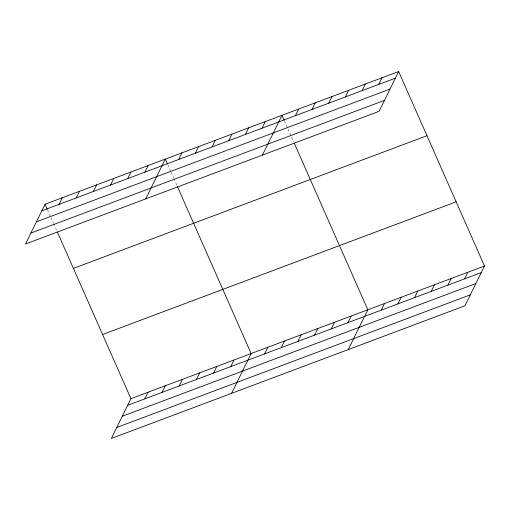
<?xml version="1.0" encoding="UTF-8"?>
<svg xmlns="http://www.w3.org/2000/svg" width="510" height="510" viewBox="0 0 510 510"><rect width="100%" height="100%" fill="white"/><g stroke="black" fill="none" stroke-linecap="round" stroke-linejoin="round"><path stroke-width="0.38" stroke-dasharray="2.55 1.91" d="M284.433 120.908L293.677 141.831M167.758 164.692L170.837 171.666M171.143 172.361L173.61 177.945M173.916 178.64L176.995 185.614M47.538 209.801L50.624 216.775M50.93 217.47L53.391 223.048M53.703 223.75L57.088 231.419"/><path stroke-width="0.76" d="M398.654 71.547L45.078 204.217L25.5 244.003L379.077 111.339L398.654 71.547L484.5 265.997L464.922 305.783L111.346 438.453L130.923 398.661L484.5 265.997M59.001 204.389L62.252 197.772M76.175 197.944L79.426 191.333M93.343 191.499L96.6 184.888M110.517 185.053L113.775 178.443M127.691 178.608L130.949 171.998M144.865 172.163L148.117 165.552M145.713 198.9L165.291 159.114L167.446 163.99M178.71 159.471L181.962 152.853M195.375 153.21L198.632 146.6M212.045 146.957L215.297 140.346M228.716 140.703L231.967 134.092M245.38 134.449L248.638 127.838M262.051 128.195L265.302 121.584M262.395 155.116L281.973 115.33L284.127 120.213M144.846 398.833L148.098 392.222M295.386 115.687L298.643 109.076M162.021 392.388L165.272 385.777M312.056 109.433L315.308 102.822M179.195 385.942L182.446 379.332M328.727 103.179L331.978 96.568M196.369 379.497L199.62 372.886M345.391 96.925L348.649 90.315M213.543 373.052L216.795 366.441M362.062 90.672L365.313 84.061M230.711 366.613L233.969 360.003M378.732 84.418L381.984 77.8M231.565 393.344L251.143 353.558L177.302 186.309M264.556 353.914L267.807 347.304M281.227 347.661L284.478 341.05M297.891 341.407L301.149 334.789M314.562 335.147L317.813 328.536M331.232 328.893L334.483 322.282M347.897 322.639L351.154 316.028M348.241 349.56L367.818 309.774L294.289 143.227M381.238 310.131L384.489 303.52M397.902 303.877L401.16 297.266M414.573 297.623L417.824 291.012M431.243 291.369L434.494 284.758M447.907 285.115L451.165 278.505M464.578 278.862L467.829 272.251M41.826 210.828L395.397 78.157M36.439 221.78L390.01 89.11M30.887 233.057L384.464 100.387M73.408 268.387L426.985 135.717M102.599 334.496L456.169 201.826M127.672 405.278L481.249 272.608M122.285 416.224L475.862 283.554M116.733 427.501L470.309 294.831M45.078 204.217L47.232 209.1M57.394 232.12L130.923 398.661"/></g></svg>
